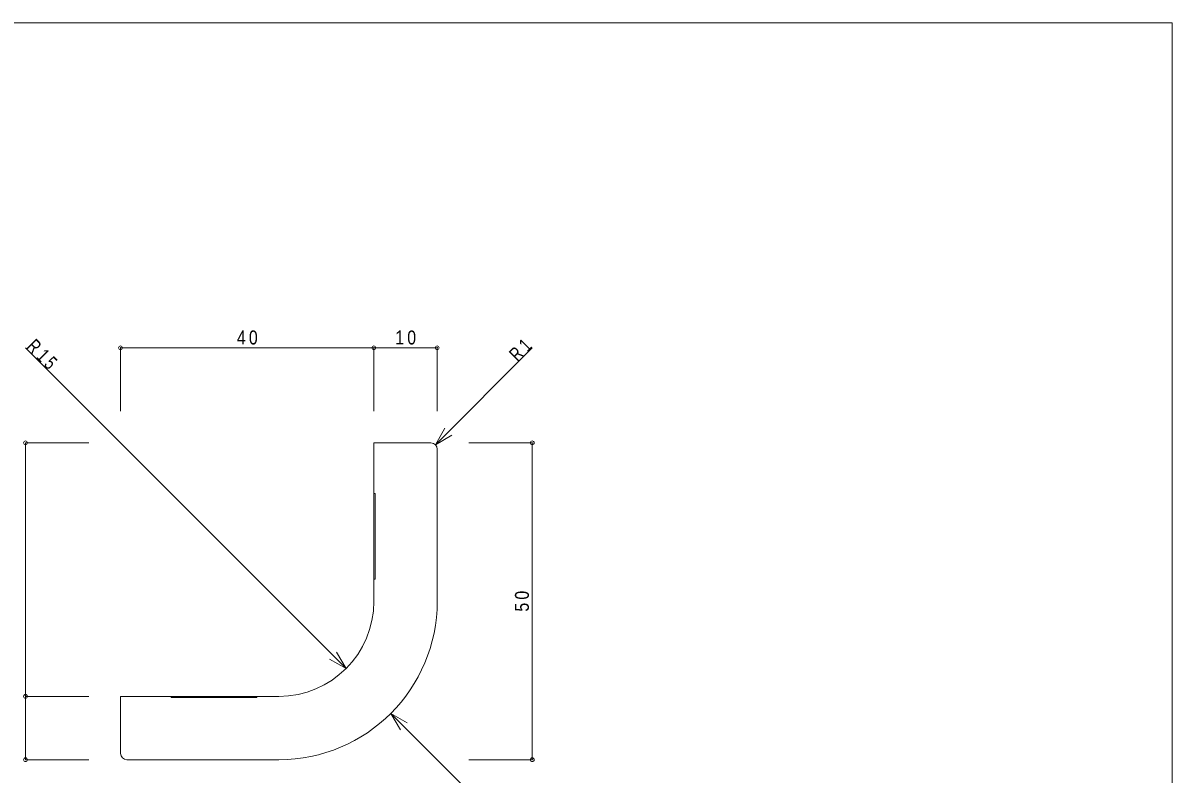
# Model space of a CAD drawing. Units: millimetres, scale not verified. Extents: x -141 to 141, y -98 to 98.
# Drawn here: x -40.4 to 141, y -21 to 97.5 of the extents above; entities that cross this region are included whole.
import ezdxf

# ---------------------------------------------------------------- set-up
doc = ezdxf.new("R2010")
doc.units = ezdxf.units.MM
doc.header["$PDMODE"] = 32
doc.header["$PDSIZE"] = 0.6
for name, color, linetype, lineweight in [('0-0_ＫＢ製品', 2, 'Continuous', 9), ('0-3_寸法', 4, 'Continuous', 9), ('0-4_引出線字', 4, 'Continuous', 9), ('0-8_他製品', 7, 'Continuous', 9), ('F-0_図面枠', 5, 'Continuous', 9)]:
    doc.layers.add(name, color=color, linetype=linetype, lineweight=lineweight)
doc.layers.add('0-5_文字', color=7, linetype='Continuous')
doc.styles.add('HGｺﾞｼｯｸM', font='')
doc.styles.get('HGｺﾞｼｯｸM').set_extended_font_data('HGｺﾞｼｯｸM')

msp = doc.modelspace()

# ---------------------------------------------------------------- linework, layer by layer
at = {"layer": '0-0_ＫＢ製品'}
for p, q in [((24, 31.25), (15, 31.25)), ((15, 6.25), (15, 31.25)), ((25, 6.25), (25, 30.25)), ((-25, -17.75), (-25, -8.75)), ((0, -8.75), (-25, -8.75)), ((0, -18.75), (-24, -18.75))]:
    msp.add_line(p, q, dxfattribs=at)
for centre, radius, start, end in [((24, 30.25), 1, 0, 90), ((0, 6.25), 15, 270, 0), ((0, 6.25), 25, 270, 0), ((-24, -17.75), 1, 180, 270)]:
    msp.add_arc(centre, radius, start, end, dxfattribs=at)
at = {"layer": '0-3_寸法'}
for p, q in [((15, 46.25), (-25, 46.25)), ((-25, 46.25), (-25, 36.25)), ((25, 46.25), (15, 46.25)), ((15, 46.25), (15, 36.25)), ((25, 46.25), (25, 36.25)), ((-40, -8.75), (-40, 31.25)), ((-40, 31.25), (-30, 31.25)), ((40, 31.25), (30, 31.25)), ((40, 31.25), (40, -18.75)), ((-40, -18.75), (-40, -8.75)), ((-40, -8.75), (-30, -8.75)), ((-40, -18.75), (-30, -18.75)), ((40, -18.75), (30, -18.75))]:
    msp.add_line(p, q, dxfattribs=at)
for p in [(-25, 46.25), (15, 46.25), (25, 46.25), (-40, 31.25), (40, 31.25), (-40, -8.75), (-40, -18.75), (40, -18.75)]:
    msp.add_point(p, dxfattribs=at)
at = {"layer": '0-4_引出線字'}
for p, q in [((10.607, -4.357), (-40, 46.25)), ((24.707, 30.957), (40, 46.25)), ((24.707, 30.957), (26.207, 33.555)), ((24.707, 30.957), (27.305, 32.457)), ((10.607, -4.357), (9.107, -1.759)), ((10.607, -4.357), (8.009, -2.857)), ((17.678, -11.428), (20.276, -12.928)), ((17.678, -11.428), (19.178, -14.026)), ((17.678, -11.428), (40, -33.75))]:
    msp.add_line(p, q, dxfattribs=at)
at = {"layer": '0-8_他製品'}
for p, q in [((15, 23.25), (15.2, 23.25)), ((15.2, 9.75), (15.2, 23.25)), ((15, 9.75), (15.2, 9.75)), ((-17, -8.75), (-17, -8.95))]:
    msp.add_line(p, q, dxfattribs=at)
msp.add_lwpolyline([(-3.5, -8.75), (-3.5, -8.95), (-17, -8.95)], dxfattribs=at)
at = {"layer": 'F-0_図面枠'}
for p, q in [((-141, 97.5), (141, 97.5)), ((141, 97.5), (141, -97.5))]:
    msp.add_line(p, q, dxfattribs=at)

# ---------------------------------------------------------------- texts
at = {"layer": '0-3_寸法', "color": 7, "char_height": 2.199, "attachment_point": 7, "style": 'HGｺﾞｼｯｸM'}
for s, insert in [('\\T1.36;\\W0.85;40', (-6.625, 46.75)), ('\\T1.36;\\W0.85;10', (18.375, 46.75))]:
    msp.add_mtext(s, dxfattribs=dict(at, insert=insert))
at = {"layer": '0-3_寸法', "color": 7, "insert": (39.5, 4.625), "char_height": 2.199, "attachment_point": 7, "rotation": 90, "style": 'HGｺﾞｼｯｸM'}
msp.add_mtext('\\T1.36;\\W0.85;50', dxfattribs=at)
at = {"layer": '0-5_文字', "char_height": 2.199, "attachment_point": 7, "style": 'HGｺﾞｼｯｸM'}
for s, insert, rotation in [('\\T1.38;\\W0.75;R15', (-40, 46.25), 315), ('\\T1.36;\\W0.75;R1', (37.702, 43.952), 45)]:
    msp.add_mtext(s, dxfattribs=dict(at, insert=insert, rotation=rotation))

doc.saveas('drawing.dxf')
